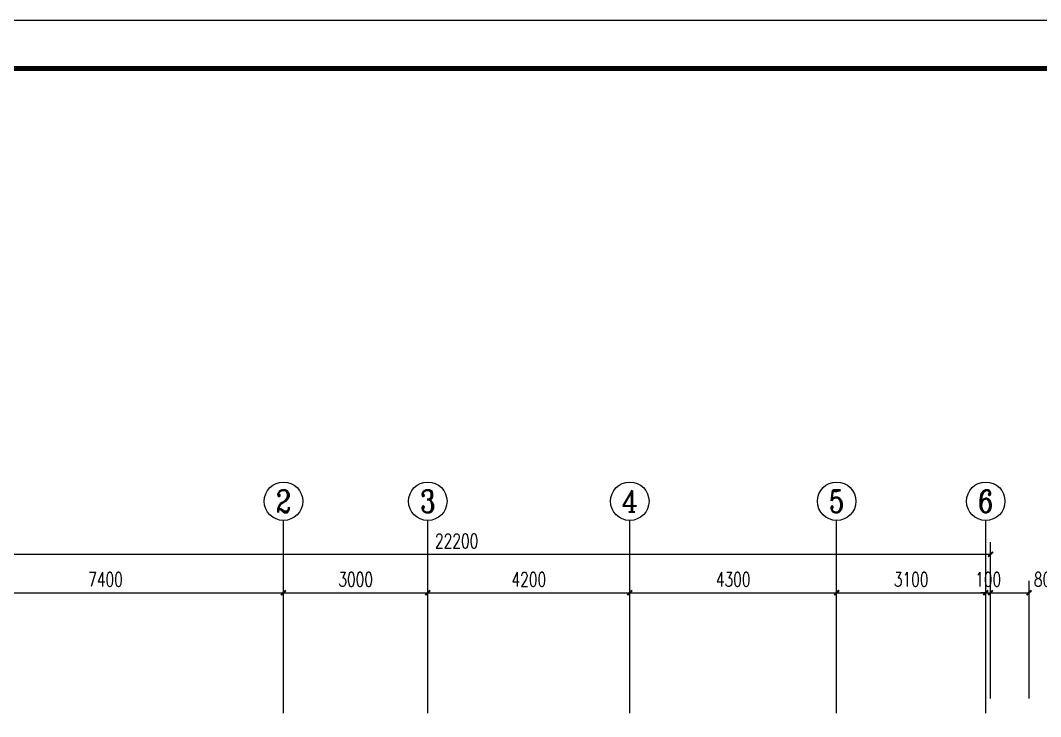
# Model space of a CAD drawing. Extents: x 6250600 to 6678662, y -692028 to -290561.
# Drawn here: x 6420495 to 6441705, y -651921 to -637457 of the extents above; entities that cross this region are included whole.
import ezdxf
from ezdxf.enums import TextEntityAlignment as Align

# ---------------------------------------------------------------- set-up
doc = ezdxf.new("R2010")
doc.units = 0
doc.header["$LTSCALE"] = 1000
doc.header["$MEASUREMENT"] = 0
doc.layers.get('0').update_dxf_attribs({"linetype": 'CONTINUOUS'})
doc.layers.get('Defpoints').update_dxf_attribs({"linetype": 'CONTINUOUS'})
for name, color, linetype in [('AXIS', 3, 'CONTINUOUS'), ('AXIS_TEXT', 7, 'CONTINUOUS'), ('PUB_TITLE', 4, 'CONTINUOUS')]:
    doc.layers.add(name, color=color, linetype=linetype)
doc.styles.add('_TCH_AXIS', font='COMPLEX', dxfattribs={"bigfont": 'GBCBIG'})
doc.styles.add('_TCH_DIM_T3', font='SIMPLEX', dxfattribs={"width": 0.705882, "bigfont": 'GBCBIG'})
doc.styles.add('COMPLEX', font='COMPLEX')
doc.dimstyles.new('_TCH_ARCH&&100', dxfattribs={"dimtxt": 297.5, "dimasz": 100, "dimexe": 250, "dimexo": 300, "dimgap": 126.25, "dimtad": 1, "dimdec": 0, "dimzin": 0, "dimdsep": 46, "dimtxsty": '_TCH_DIM_T3', "dimblk": 'ARCHTICK', "dimcen": 0.09, "dimclrt": 7, "dimazin": 2, "dimtfac": 1, "dimtdec": 0, "dimtix": 1, "dimtmove": 2, "dimatfit": 3, "dimfxl": 0, "dimtolj": 1, "dimtzin": 0, "dimarcsym": 0})

# ---------------------------------------------------------------- blocks, each defined once
blk = doc.blocks.new('_AXISO')
blk.add_circle((0, 0), 0.5)
at = {"layer": 'AXIS_TEXT', "style": 'COMPLEX', "width": 1.041667}
blk.add_attdef('A', text='', height=0.56, dxfattribs=at).set_placement((-0.25, -0.28), (0.25, -0.28), align=Align.FIT)
blk = doc.blocks.new('_ArchTick')
at = {"color": 0, "linetype": 'ByBlock', "const_width": 0.4}
blk.add_lwpolyline([(-0.5, -0.5), (0.5, 0.5)], dxfattribs=at)
blk = doc.blocks.new('*D240')
at = {"layer": 'AXIS', "color": 0, "lineweight": -2, "transparency": 16777216}
for p, q in [((6418465, -651548), (6418465, -648298)), ((6440665, -651548), (6440665, -648298)), ((6418465, -648548), (6440665, -648548))]:
    blk.add_line(p, q, dxfattribs=at)
at = {"layer": 'Defpoints', "color": 0, "transparency": 16777216}
for p in [(6440665, -648548), (6418465, -651848), (6440665, -651848)]:
    blk.add_point(p, dxfattribs=at)
at = {"layer": 'AXIS', "color": 0, "lineweight": -2, "transparency": 16777216, "xscale": 100, "yscale": 100, "zscale": 100, "rotation": 180}
blk.add_blockref('_ArchTick', (6418465, -648548), dxfattribs=at)
at = {"layer": 'AXIS', "color": 0, "lineweight": -2, "transparency": 16777216, "xscale": 100, "yscale": 100, "zscale": 100}
blk.add_blockref('_ArchTick', (6440665, -648548), dxfattribs=at)
at = {"layer": 'AXIS', "color": 7, "transparency": 16777216, "insert": (6429565, -648273), "char_height": 297.5, "attachment_point": 5, "style": '_TCH_DIM_T3'}
blk.add_mtext('\\A1;22200', dxfattribs=at)
blk = doc.blocks.new('*D243')
at = {"layer": 'AXIS', "color": 0, "lineweight": -2, "transparency": 16777216}
for p, q in [((6418565, -651548), (6418565, -649098)), ((6425965, -651548), (6425965, -649098)), ((6418565, -649348), (6425965, -649348))]:
    blk.add_line(p, q, dxfattribs=at)
at = {"layer": 'Defpoints', "color": 0, "transparency": 16777216}
for p in [(6425965, -649348), (6418565, -651848), (6425965, -651848)]:
    blk.add_point(p, dxfattribs=at)
at = {"layer": 'AXIS', "color": 0, "lineweight": -2, "transparency": 16777216, "xscale": 100, "yscale": 100, "zscale": 100, "rotation": 180}
blk.add_blockref('_ArchTick', (6418565, -649348), dxfattribs=at)
at = {"layer": 'AXIS', "color": 0, "lineweight": -2, "transparency": 16777216, "xscale": 100, "yscale": 100, "zscale": 100}
blk.add_blockref('_ArchTick', (6425965, -649348), dxfattribs=at)
at = {"layer": 'AXIS', "color": 7, "transparency": 16777216, "insert": (6422265, -649073), "char_height": 297.5, "attachment_point": 5, "style": '_TCH_DIM_T3'}
blk.add_mtext('\\A1;7400', dxfattribs=at)
blk = doc.blocks.new('*D244')
at = {"layer": 'AXIS', "color": 0, "lineweight": -2, "transparency": 16777216}
for p, q in [((6425965, -651548), (6425965, -649098)), ((6428965, -651548), (6428965, -649098)), ((6425965, -649348), (6428965, -649348))]:
    blk.add_line(p, q, dxfattribs=at)
at = {"layer": 'Defpoints', "color": 0, "transparency": 16777216}
for p in [(6428965, -649348), (6425965, -651848), (6428965, -651848)]:
    blk.add_point(p, dxfattribs=at)
at = {"layer": 'AXIS', "color": 0, "lineweight": -2, "transparency": 16777216, "xscale": 100, "yscale": 100, "zscale": 100, "rotation": 180}
blk.add_blockref('_ArchTick', (6425965, -649348), dxfattribs=at)
at = {"layer": 'AXIS', "color": 0, "lineweight": -2, "transparency": 16777216, "xscale": 100, "yscale": 100, "zscale": 100}
blk.add_blockref('_ArchTick', (6428965, -649348), dxfattribs=at)
at = {"layer": 'AXIS', "color": 7, "transparency": 16777216, "insert": (6427465, -649073), "char_height": 297.5, "attachment_point": 5, "style": '_TCH_DIM_T3'}
blk.add_mtext('\\A1;3000', dxfattribs=at)
blk = doc.blocks.new('*D245')
at = {"layer": 'AXIS', "color": 0, "lineweight": -2, "transparency": 16777216}
for p, q in [((6428965, -651548), (6428965, -649098)), ((6433165, -651548), (6433165, -649098)), ((6428965, -649348), (6433165, -649348))]:
    blk.add_line(p, q, dxfattribs=at)
at = {"layer": 'Defpoints', "color": 0, "transparency": 16777216}
for p in [(6433165, -649348), (6428965, -651848), (6433165, -651848)]:
    blk.add_point(p, dxfattribs=at)
at = {"layer": 'AXIS', "color": 0, "lineweight": -2, "transparency": 16777216, "xscale": 100, "yscale": 100, "zscale": 100, "rotation": 180}
blk.add_blockref('_ArchTick', (6428965, -649348), dxfattribs=at)
at = {"layer": 'AXIS', "color": 0, "lineweight": -2, "transparency": 16777216, "xscale": 100, "yscale": 100, "zscale": 100}
blk.add_blockref('_ArchTick', (6433165, -649348), dxfattribs=at)
at = {"layer": 'AXIS', "color": 7, "transparency": 16777216, "insert": (6431065, -649073), "char_height": 297.5, "attachment_point": 5, "style": '_TCH_DIM_T3'}
blk.add_mtext('\\A1;4200', dxfattribs=at)
blk = doc.blocks.new('*D246')
at = {"layer": 'AXIS', "color": 0, "lineweight": -2, "transparency": 16777216}
for p, q in [((6433165, -651548), (6433165, -649098)), ((6437465, -651548), (6437465, -649098)), ((6433165, -649348), (6437465, -649348))]:
    blk.add_line(p, q, dxfattribs=at)
at = {"layer": 'Defpoints', "color": 0, "transparency": 16777216}
for p in [(6437465, -649348), (6433165, -651848), (6437465, -651848)]:
    blk.add_point(p, dxfattribs=at)
at = {"layer": 'AXIS', "color": 0, "lineweight": -2, "transparency": 16777216, "xscale": 100, "yscale": 100, "zscale": 100, "rotation": 180}
blk.add_blockref('_ArchTick', (6433165, -649348), dxfattribs=at)
at = {"layer": 'AXIS', "color": 0, "lineweight": -2, "transparency": 16777216, "xscale": 100, "yscale": 100, "zscale": 100}
blk.add_blockref('_ArchTick', (6437465, -649348), dxfattribs=at)
at = {"layer": 'AXIS', "color": 7, "transparency": 16777216, "insert": (6435315, -649073), "char_height": 297.5, "attachment_point": 5, "style": '_TCH_DIM_T3'}
blk.add_mtext('\\A1;4300', dxfattribs=at)
blk = doc.blocks.new('*D247')
at = {"layer": 'AXIS', "color": 0, "lineweight": -2, "transparency": 16777216}
for p, q in [((6437465, -651548), (6437465, -649098)), ((6440565, -651548), (6440565, -649098)), ((6437465, -649348), (6440565, -649348))]:
    blk.add_line(p, q, dxfattribs=at)
at = {"layer": 'Defpoints', "color": 0, "transparency": 16777216}
for p in [(6440565, -649348), (6437465, -651848), (6440565, -651848)]:
    blk.add_point(p, dxfattribs=at)
at = {"layer": 'AXIS', "color": 0, "lineweight": -2, "transparency": 16777216, "xscale": 100, "yscale": 100, "zscale": 100, "rotation": 180}
blk.add_blockref('_ArchTick', (6437465, -649348), dxfattribs=at)
at = {"layer": 'AXIS', "color": 0, "lineweight": -2, "transparency": 16777216, "xscale": 100, "yscale": 100, "zscale": 100}
blk.add_blockref('_ArchTick', (6440565, -649348), dxfattribs=at)
at = {"layer": 'AXIS', "color": 7, "transparency": 16777216, "insert": (6439015, -649073), "char_height": 297.5, "attachment_point": 5, "style": '_TCH_DIM_T3'}
blk.add_mtext('\\A1;3100', dxfattribs=at)
blk = doc.blocks.new('*D248')
at = {"layer": 'AXIS', "color": 0, "lineweight": -2, "transparency": 16777216}
for p, q in [((6440565, -651548), (6440565, -649098)), ((6440665, -651548), (6440665, -649098)), ((6440565, -649348), (6440465, -649348)), ((6440565, -649348), (6440665, -649348)), ((6440665, -649348), (6440765, -649348))]:
    blk.add_line(p, q, dxfattribs=at)
at = {"layer": 'Defpoints', "color": 0, "transparency": 16777216}
for p in [(6440665, -649348), (6440565, -651848), (6440665, -651848)]:
    blk.add_point(p, dxfattribs=at)
at = {"layer": 'AXIS', "color": 0, "lineweight": -2, "transparency": 16777216, "xscale": 100, "yscale": 100, "zscale": 100}
blk.add_blockref('_ArchTick', (6440565, -649348), dxfattribs=at)
at = {"layer": 'AXIS', "color": 0, "lineweight": -2, "transparency": 16777216, "xscale": 100, "yscale": 100, "zscale": 100, "rotation": 180}
blk.add_blockref('_ArchTick', (6440665, -649348), dxfattribs=at)
at = {"layer": 'AXIS', "color": 7, "transparency": 16777216, "insert": (6440615, -649073), "char_height": 297.5, "attachment_point": 5, "style": '_TCH_DIM_T3'}
blk.add_mtext('\\A1;100', dxfattribs=at)
blk = doc.blocks.new('*D249')
at = {"layer": 'AXIS', "color": 0, "lineweight": -2, "transparency": 16777216}
for p, q in [((6440665, -651548), (6440665, -649098)), ((6441465, -651548), (6441465, -649098)), ((6440665, -649348), (6441465, -649348))]:
    blk.add_line(p, q, dxfattribs=at)
at = {"layer": 'Defpoints', "color": 0, "transparency": 16777216}
for p in [(6441465, -649348), (6440665, -651848), (6441465, -651848)]:
    blk.add_point(p, dxfattribs=at)
at = {"layer": 'AXIS', "color": 0, "lineweight": -2, "transparency": 16777216, "xscale": 100, "yscale": 100, "zscale": 100, "rotation": 180}
blk.add_blockref('_ArchTick', (6440665, -649348), dxfattribs=at)
at = {"layer": 'AXIS', "color": 0, "lineweight": -2, "transparency": 16777216, "xscale": 100, "yscale": 100, "zscale": 100}
blk.add_blockref('_ArchTick', (6441465, -649348), dxfattribs=at)
at = {"layer": 'AXIS', "color": 7, "transparency": 16777216, "insert": (6441835, -649073), "char_height": 297.5, "attachment_point": 5, "style": '_TCH_DIM_T3'}
blk.add_mtext('\\A1;800', dxfattribs=at)

msp = doc.modelspace()

# ---------------------------------------------------------------- linework, layer by layer
at = {"layer": 'AXIS', "color": 0}
for p, q in [((6425964.8, -651847.7), (6425964.8, -647847.7)), ((6428964.8, -651847.7), (6428964.8, -647847.7)), ((6433164.8, -651847.7), (6433164.8, -647847.7)), ((6437464.8, -651847.7), (6437464.8, -647847.7)), ((6440564.8, -651847.7), (6440564.8, -647847.7))]:
    msp.add_line(p, q, dxfattribs=at)
at = {"layer": 'PUB_TITLE', "color": 4}
msp.add_lwpolyline([(6407591.7, -679457.3), (6466991.7, -679457.3), (6466991.7, -637457.3), (6407591.7, -637457.3)], close=True, dxfattribs=at)
at = {"layer": 'PUB_TITLE', "color": 4, "const_width": 100}
msp.add_lwpolyline([(6410091.7, -678457.3), (6465991.7, -678457.3), (6465991.7, -638457.3), (6410091.7, -638457.3)], close=True, dxfattribs=at)

# ---------------------------------------------------------------- block references
at = {"layer": 'AXIS', "color": 0}
ref = msp.add_blockref('_AXISO', (6425964.8, -647447.7), dxfattribs=dict(at, xscale=800, yscale=800, zscale=800))
ref.add_attrib('A', '2', dxfattribs={"layer": 'AXIS_TEXT', "color": 0, "height": 465.9, "style": '_TCH_AXIS'}).set_placement((6425809.5, -647680.7), (6426120.1, -647680.7), align=Align.FIT)
ref = msp.add_blockref('_AXISO', (6428964.8, -647447.7), dxfattribs=dict(at, xscale=800, yscale=800, zscale=800))
ref.add_attrib('A', '3', dxfattribs={"layer": 'AXIS_TEXT', "color": 0, "height": 465.9, "style": '_TCH_AXIS'}).set_placement((6428809.5, -647680.7), (6429120.1, -647680.7), align=Align.FIT)
ref = msp.add_blockref('_AXISO', (6433164.8, -647447.7), dxfattribs=dict(at, xscale=800, yscale=800, zscale=800))
ref.add_attrib('A', '4', dxfattribs={"layer": 'AXIS_TEXT', "color": 0, "height": 445.4, "style": '_TCH_AXIS'}).set_placement((6432995.1, -647670.4), (6433334.5, -647670.4), align=Align.FIT)
ref = msp.add_blockref('_AXISO', (6437464.8, -647447.7), dxfattribs=dict(at, xscale=800, yscale=800, zscale=800))
ref.add_attrib('A', '5', dxfattribs={"layer": 'AXIS_TEXT', "color": 0, "height": 465.9, "style": '_TCH_AXIS'}).set_placement((6437309.5, -647680.7), (6437620.1, -647680.7), align=Align.FIT)
ref = msp.add_blockref('_AXISO', (6440564.8, -647447.7), dxfattribs=dict(at, xscale=800, yscale=800, zscale=800))
ref.add_attrib('A', '6', dxfattribs={"layer": 'AXIS_TEXT', "color": 0, "height": 465.9, "style": '_TCH_AXIS'}).set_placement((6440409.5, -647680.7), (6440720.1, -647680.7), align=Align.FIT)

# ---------------------------------------------------------------- dimensions: what is measured, and where the dimension line sits
for p1, p2, distance, picture, middle in [((6418464.8, -651847.7), (6440664.8, -651847.7), 3300, '*D240', (6429564.8, -648272.7)), ((6418564.8, -651847.7), (6425964.8, -651847.7), 2500, '*D243', (6422264.8, -649072.7)), ((6425964.8, -651847.7), (6428964.8, -651847.7), 2500, '*D244', (6427464.8, -649072.7)), ((6428964.8, -651847.7), (6433164.8, -651847.7), 2500, '*D245', (6431064.8, -649072.7)), ((6433164.8, -651847.7), (6437464.8, -651847.7), 2500, '*D246', (6435314.8, -649072.7)), ((6437464.8, -651847.7), (6440564.8, -651847.7), 2500, '*D247', (6439014.8, -649072.7)), ((6440564.8, -651847.7), (6440664.8, -651847.7), 2500, '*D248', (6440614.8, -649072.7))]:
    dim = msp.add_aligned_dim(p1=p1, p2=p2, distance=distance, dimstyle='_TCH_ARCH&&100', dxfattribs=at)
    dim.commit()
    dim.dimension.update_dxf_attribs({"geometry": picture, "text_midpoint": middle})
dim = msp.add_linear_dim(base=(6441464.8, -649347.7), p1=(6440664.8, -651847.7), p2=(6441464.8, -651847.7), angle=0, dimstyle='_TCH_ARCH&&100', dxfattribs=at)
dim.commit()
dim.dimension.update_dxf_attribs({"geometry": '*D249', "text_midpoint": (6441834.8, -649072.7), "dimtype": 161})

doc.saveas('drawing.dxf')
